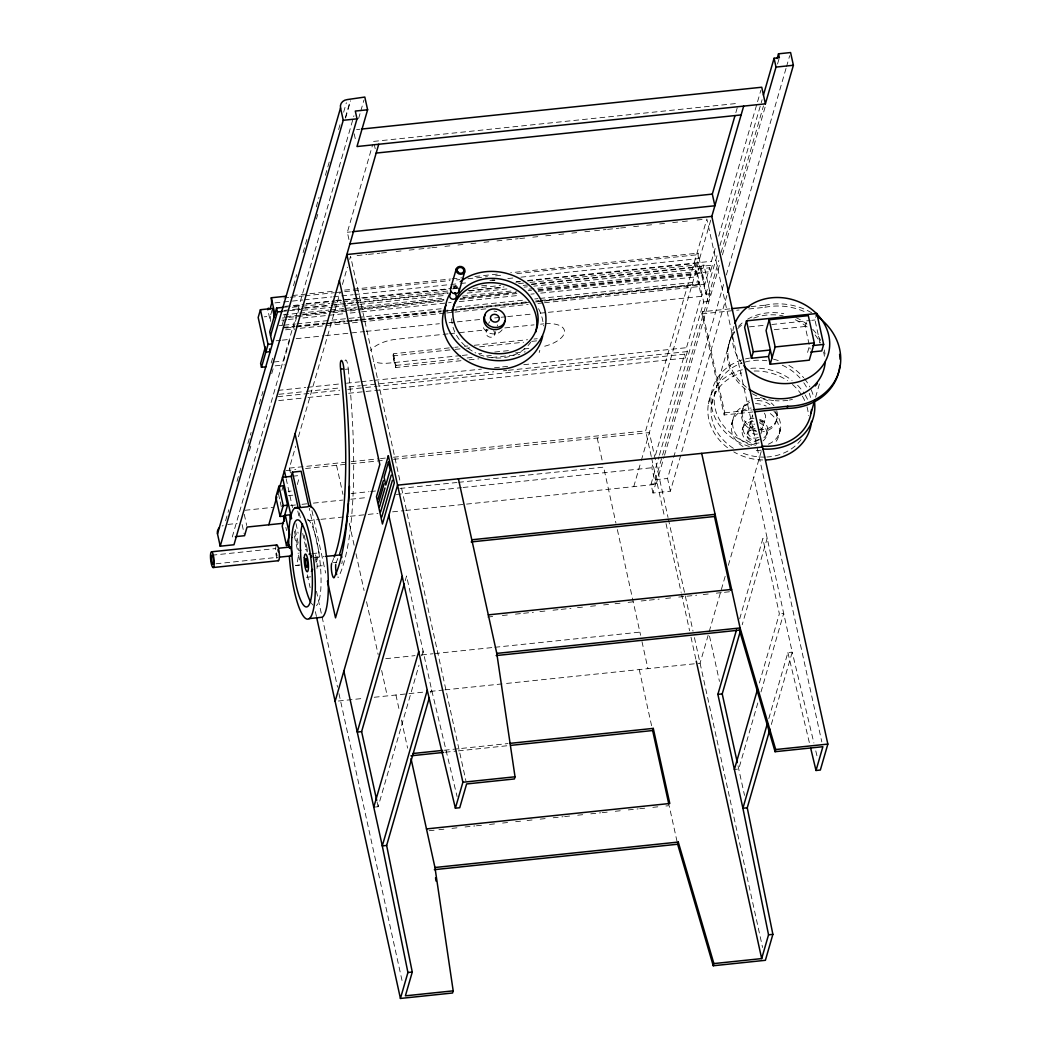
<?xml version="1.0" encoding="UTF-8"?>
<svg xmlns="http://www.w3.org/2000/svg" width="1051" height="1051" viewBox="0 0 1051 1051"><rect width="100%" height="100%" fill="white"/><g stroke="black" fill="none" stroke-linecap="round" stroke-linejoin="round"><path stroke-width="0.75" stroke-dasharray="5 3.75" d="M272.104 309.992L269.687 318.374L267.808 309.835M270.357 321.396L270.317 316.206L264.248 316.837M225.597 520.77L228.79 509.722M237.001 481.332L241.559 465.554M247.931 443.469L251.123 432.421M259.321 404.031L262.973 391.406M271.171 363.015L273.457 355.133M282.115 325.153L285.307 314.118M293.505 285.714L296.697 274.679M303.069 252.595L307.628 236.817M316.285 206.85L319.018 197.378M325.403 175.294L329.961 159.516M338.619 129.549L340.445 123.243M343.638 112.194L346.37 102.735M345.424 117.37L349.97 101.658M249.402 450.958L251.228 444.652M271.723 373.67L273.549 367.351M316.39 219.068L318.217 212.762M345.556 118.119L350.561 100.765M232.271 536.982L353.937 115.794M294.306 329.83L293.741 327.229L299.982 305.618L289.064 306.747M358.614 118.5L360.388 112.378M360.835 110.841L363.922 100.121M348.958 239.549L347.355 232.271L372.698 144.552M281.944 490.397L283.284 485.759M290.431 472.911L289.367 468.115L295.725 446.15M298.445 436.73L340.156 292.336M342.416 284.493L347.408 267.217M349.668 259.374L350.574 256.234L400.155 481.713M297.288 484.55L299.469 476.983M316.548 561.654L319.084 552.892L309.23 508.067M460.982 360.703L395.386 367.561L392.824 355.895L393.455 353.74L453.231 347.487M395.386 367.561L396.017 365.406L393.455 353.74M405.213 580.664L406.579 575.948L431.606 689.784L457.08 796.579M486.179 332.116L487.007 329.226M494.771 334.573L495.599 331.696M375.22 807.023L378.124 806.721L418.994 665.204M421.727 655.771L423.08 651.055L420.19 651.357M430.7 692.937L431.606 689.784M539.189 352.532L539.807 350.364M735.845 112.667L737.657 106.401M651.265 456.462L645.642 430.871L706.85 218.989L821.816 741.914M538.401 290.273L696.366 273.759L694.501 265.233L695 263.499L527.26 281.037M531.372 284.585L695.854 267.388L698.389 258.625L697.982 253.16L510.707 272.734M633.753 486.626L640.887 461.928M641.333 460.377L711.816 216.375M696.366 273.759L696.997 271.605L527.628 289.301M699.624 265.575L697.378 273.326L701.726 272.879L703.96 265.115L699.624 265.575L705.917 294.201L710.253 293.741L703.96 265.115M540.634 300.455L698.613 283.941L697.036 276.794L697.667 274.626L538.059 291.311M698.613 283.941L699.23 281.773L539.636 298.458M548.386 312.331L701.332 296.343L699.191 286.568L699.808 284.401L535.327 301.598M726.858 295.581L670.354 491.198L652.973 493.011L655.469 484.366L651.817 467.748L653.643 461.442M655.469 455.136L684.635 354.174L378.728 386.151M348.669 393.271L685.488 358.063L687.354 351.573L686.5 347.684L701.963 294.175M704.196 286.424L709.596 267.769L533.869 286.135M537.967 289.682L710.45 271.657L712.315 265.167L711.461 261.279L715.994 245.592M718.713 236.186L760.832 90.373M652.973 493.011L651.029 484.169L658.951 456.765M659.397 455.201L703.671 301.952L696.997 271.605M705.917 294.201L717.242 254.986M719.961 245.579L762.093 99.714M753.199 411.926L724.126 414.974L701.897 313.881L702.528 311.713L729.985 308.849M651.029 484.169L656.336 483.618L655.469 479.729L718.818 260.464M721.091 252.582L763.473 105.875M703.671 301.952L708.019 301.506L710.253 293.741M656.336 483.618L664.074 456.804M664.534 455.228L720.132 262.776M722.405 254.881L765.246 106.598M777.543 64.006L779.369 57.7M670.354 491.198L667.556 478.468L724.06 282.864M726.346 274.981L786.043 68.328M786.49 66.752L789.682 55.703M708.387 403.834L711.514 393.021M711.58 404.464L727.817 348.249M728.448 346.094L732.823 330.96M724.126 414.974L724.743 412.807L702.528 311.713M748.746 308.981L764.892 307.299L765.522 305.132A58.475 50.54 16.1 0 1 812.423 313.211M731.601 424.446L732.849 420.124M741.638 412.728L742.256 410.573M742.19 429.99L743.136 426.745M747.051 434.391L752.674 414.922A6.608 5.715 16.1 0 0 753.895 419.296M760.937 433.721L765.614 417.51M725.164 576.329L700.071 663.207L503.705 683.728M728.343 565.32L761.213 451.536M766.731 434.878L767.664 431.633M776.65 419.704L777.28 417.536M809.125 344.413L805.184 326.467L806.524 321.829M779.198 433.918L780.446 429.596M820.069 343.178L814.972 319.99L815.721 317.402M807.575 352.387L809.454 345.91L810.137 349.011M739.681 618.894L762.842 538.703L767.191 538.243L742.203 624.728M815.602 397.173L820.122 381.526M759.374 682.992L779.356 613.81L762.842 538.703M757.81 702.974L738.735 769.017L734.386 769.477M760.99 691.965L783.704 613.35L779.356 613.81M768.807 718.608L787.882 652.579L792.218 652.119L813.894 742.952M771.329 724.454L792.218 652.119L753.777 477.272M331.958 562.758L333.653 558.488M335.952 563.139A7.685 1.642 84 0 1 336.307 562.298L338.553 556.61M356.591 129.588L359.849 129.247M373.604 141.412L738.564 103.261M347.355 232.271L350.614 231.929M357.09 255.551L366.852 254.539M368.481 254.368L379.858 253.173M381.487 253.002L389.619 252.161M396.135 251.478L401.009 250.966M409.141 250.112L417.273 249.258M418.902 249.1L430.293 247.905M431.922 247.734L438.425 247.051M444.941 246.368L451.444 245.698M457.947 245.014L464.45 244.331M470.966 243.648L477.469 242.978M483.972 242.295L488.86 241.783M496.992 240.929L505.124 240.075M506.753 239.917L518.143 238.722M519.772 238.551L526.275 237.868M532.778 237.184L539.294 236.514M545.797 235.831L552.3 235.148M558.817 234.465L565.32 233.795M571.823 233.112L576.71 232.599M584.842 231.745L592.974 230.892M594.603 230.734L605.993 229.538M607.609 229.368L619 228.172M620.629 228.001L627.132 227.331M633.648 226.648L640.151 225.965M646.654 225.282L653.17 224.612M659.673 223.929L664.547 223.416M672.693 222.562L680.825 221.708M682.441 221.551L690.586 220.697M697.089 220.014L703.592 219.331M292.48 295.541L333.193 291.285M344.583 290.102L450.445 279.027M452.075 278.857L461.849 277.845M474.868 276.479L497.675 274.088M283.875 297.972L288.762 297.459M290.391 297.288L303.424 295.935M305.053 295.765L334.363 292.69M335.992 292.533L449.986 280.604M456.502 279.934L459.76 279.592M467.905 278.738L487.441 276.689M495.586 275.848L503.731 274.994M516.764 273.628L697.536 254.736M274.955 302.885L302.649 299.995M304.278 299.824L331.958 296.921M333.587 296.75L340.104 296.08M341.733 295.909L353.136 294.714M354.752 294.543L449.211 284.663M450.84 284.493L458.985 283.652M460.614 283.481L467.13 282.798M489.924 280.407L494.811 279.894M507.843 278.541L514.359 277.858M520.876 277.175L698.389 258.625M306.314 303.634L333.968 300.744M335.597 300.573L451.129 288.486M452.758 288.329L457.632 287.816M516.212 281.694L519.47 281.353M527.602 280.499L711.461 261.279M284.598 306.393L304.146 304.356M305.775 304.186L335.085 301.125M336.714 300.954L447.463 289.38M453.966 288.697L457.224 288.355M481.66 285.793L488.176 285.123M515.857 282.22L520.744 281.707M284.387 307.247L287.514 306.918M292.244 307.286L300.389 306.432M302.018 306.261L329.699 303.371M331.328 303.2L341.102 302.176M342.731 302.005L354.121 300.822M355.75 300.652L448.58 290.943M473.016 288.394L500.696 285.491M518.616 283.625L523.503 283.113M530.006 282.43L694.501 265.233M303.91 307.864L329.948 305.132M331.577 304.961L354.358 302.583M355.987 302.412L448.724 292.717M468.247 290.68L504.046 286.936M531.714 284.046L712.315 265.167M283.823 310.452L303.371 308.416M305 308.245L332.681 305.355M334.31 305.184L345.713 303.989M347.342 303.818L358.746 302.622M360.375 302.452L448.317 293.255M469.482 291.048L503.679 287.475M523.227 285.425L529.743 284.755M283.52 311.306L286.555 310.991M289.59 310.676L300.836 309.493M302.819 310.281L332.103 307.22M333.732 307.05L446.005 295.318M467.156 293.111L507.83 288.854M524.094 287.159L527.352 286.818M283.336 314.84L297.998 313.316M299.627 313.145L328.937 310.071M330.566 309.914L343.598 308.547M345.227 308.377L356.631 307.181M358.26 307.01L444.573 297.985M462.479 296.119L512.967 290.838M302.044 314.341L331.328 311.28M332.957 311.109L358.995 308.39M360.611 308.219L445.23 299.377M463.123 297.512L516.816 291.889M528.206 290.707L531.464 290.365M285.977 316.666L443.942 300.152M460.233 298.445L515.594 292.664M282.377 318.046L287.265 317.533M288.894 317.363L326.349 313.448M332.865 312.764L443.601 301.19M459.891 299.482L516.895 293.518M281.747 320.2L286.634 319.688M288.263 319.517L296.408 318.663M302.924 317.993L343.638 313.737M350.154 313.053L359.928 312.029M361.557 311.858L451.129 302.491M459.261 301.65L519.522 295.344M530.926 294.149L534.184 293.807M540.7 293.137L697.036 276.794M279.067 325.705L282.325 325.363M283.954 325.193L295.344 323.997M296.973 323.826L441.919 308.679M456.581 307.142L524.975 299.995M534.749 298.97L538.007 298.629M283.323 327.347L294.727 326.165M296.356 325.994L324.036 323.091M330.553 322.421L345.214 320.883M346.843 320.713L358.233 319.517M359.862 319.346L441.289 310.833M442.918 310.662L527.615 301.821M535.747 300.967L539.005 300.625M282.903 327.991L294.293 326.795M295.922 326.625L325.245 323.563M326.874 323.393L344.781 321.514M351.297 320.831L359.442 319.99M361.071 319.819L440.868 311.477M447.384 310.794L528.811 302.281M285.938 328.043L293.741 327.229M296.421 326.953L324.076 324.063M325.705 323.892L345.24 321.842M346.856 321.685L358.246 320.489M359.876 320.319L441.236 311.819M442.865 311.648L527.471 302.793M535.603 301.952L704.827 284.256L697.982 253.16M285.53 329.804L293.676 328.95M300.192 328.28L445.125 313.119M446.754 312.948L453.27 312.278M454.899 312.108L485.838 308.863M500.499 307.339L528.18 304.435M537.954 303.424L542.841 302.911M544.471 302.741L699.191 286.568M276.177 340.787L280.775 340.301M282.299 340.143L289.958 339.342L283.704 360.966L272.932 362.096M296.185 338.698L323.839 335.808M325.468 335.637L364.526 331.551M366.155 331.38L439.371 323.721M449.132 322.71L455.648 322.026M457.264 321.856L484.931 318.965M494.693 317.941L499.58 317.428M501.196 317.257L506.083 316.758M507.712 316.587L533.737 313.855M540.253 313.185L546.756 312.502M448.028 333.863L396.082 339.289A24.593 11.206 -12.4 0 0 370.464 350.522M449.657 333.692L457.776 332.839M459.392 332.668L486.994 329.791M504.848 327.925L534.066 324.864M540.569 324.181L543.814 323.853M750.979 306.656L765.522 305.132M701.897 313.881L739.05 309.992M275.165 365.84L284.571 364.855M454.847 347.316L458.078 346.988M464.542 346.305L467.774 345.963M474.237 345.293L527.549 339.723M534.013 339.039L537.245 338.711M392.824 355.895L453.52 349.549M455.149 349.379L460.049 348.879M466.565 348.196L469.823 347.855M479.598 346.83L523.582 342.232M531.727 341.378L536.614 340.866M460.64 355.606L389.212 363.068A24.593 11.206 -12.4 0 1 373.328 361.36M462.269 355.435L468.759 354.752M478.494 353.74L481.752 353.399M494.732 352.046L510.97 350.351M523.95 348.985L528.824 348.472M749.429 326.848L763.814 325.337M771.802 324.509L810.176 320.489M811.779 320.332L814.972 319.99M345.359 369.321L348.249 369.006A7.685 1.642 84 0 0 346.791 361.294A7.685 1.642 84 0 0 344.964 361.137M396.017 365.406L459.024 358.811M467.104 357.971L473.567 357.301M486.495 355.947L491.342 355.435M515.568 352.9L525.264 351.888M469.127 359.849L478.901 358.838M491.934 357.471L519.628 354.581M774.219 329.699L805.184 326.467M278.095 390.381L305.762 387.491M307.391 387.32L339.933 383.917M346.436 383.234L359.455 381.868M361.084 381.71L372.474 380.515M374.103 380.344L481.489 369.111M494.509 367.758L501.012 367.075M502.641 366.904L509.144 366.221M523.792 364.697L686.5 347.684M278.949 394.27L304.987 391.55M306.616 391.379L340.787 387.806M348.919 386.952L360.309 385.756M361.938 385.586L493.734 371.818M503.495 370.793L506.753 370.451M508.382 370.28L687.354 351.573M277.845 396.7L339.683 390.236M347.815 389.382L364.093 387.674M365.722 387.504L377.099 386.321M278.712 400.589L301.479 398.198M307.996 397.514L340.537 394.125M724.743 412.807L752.214 409.943M289.367 468.115L344.689 462.335M351.192 461.652L378.846 458.761M380.475 458.591L385.349 458.078M393.481 457.238L645.642 430.871M286.03 470.559L295.804 469.534M305.578 468.523L344.689 464.437M351.205 463.754L385.415 460.167M393.56 459.326L649.36 432.578L668.029 517.46M292.664 476.221L299.916 475.472M288.302 491.356L291.193 491.053M288.473 495.625L292.809 495.179M351.087 493.563L369.019 491.684M370.648 491.513L375.535 491.001M399.971 488.452L456.988 482.488M458.617 482.317L603.629 467.156L615.952 523.214M245.041 510.274L272.695 507.383M290.601 505.518L295.476 505.005M301.992 504.322L306.866 503.81M313.382 503.127L342.665 500.066M350.798 499.225L367.075 497.517M396.358 494.456L461.442 487.651M463.071 487.48L651.817 467.748M227.831 524.436L237.119 523.464M655.469 479.729L667.556 478.468M307.89 520.692L319.294 519.509M320.923 519.339L348.617 516.435M350.246 516.264L366.549 514.57M368.178 514.399L377.953 513.374M392.614 511.837L404.018 510.641M405.647 510.471L655.469 484.366M211.934 555.217L275.467 548.569M216.046 563.77L277.95 557.293M311.845 553.641L319.084 552.892M314.958 557.424L317.862 557.122M314.459 557.595L324.233 556.583M295.699 565.425L300.034 564.978M296.29 565.438L299.18 565.136M333.403 562.6L336.307 562.298M317.244 566.226L325.403 565.372M306.419 577.275L310.768 576.828M487.69 617.042L495.849 616.188M502.378 615.505L508.92 614.822M515.45 614.139L521.979 613.456M523.608 613.285L533.409 612.26M539.938 611.577L546.467 610.894M553.01 610.211L559.539 609.527M561.168 609.357L570.969 608.332M577.498 607.649L584.028 606.966M590.557 606.282L597.099 605.599M603.629 604.916L608.529 604.404M615.058 603.721L621.588 603.038M628.117 602.354L634.646 601.671M641.176 600.988L647.718 600.305M649.347 600.134L659.148 599.109M665.677 598.426L672.206 597.743M678.736 597.06L685.265 596.377M686.907 596.219L696.695 595.194M703.237 594.511L709.767 593.828M716.296 593.145L722.825 592.462M724.467 592.291L730.997 591.608M385.73 658.688L415.053 655.627M421.569 654.944L432.986 653.748M434.615 653.577L493.261 647.455M494.89 647.285L639.901 632.124M338.369 701.017L364.434 698.284M374.209 697.273L407.368 693.805M408.997 693.634L423.698 692.097M430.227 691.413L443.286 690.047M444.928 689.876L502.076 683.899M444.258 750.23L507.948 743.569M445.269 752.227L456.699 751.031M458.328 750.861L508.947 745.566M429.123 830.737L437.282 829.883M438.924 829.712L445.453 829.029M451.983 828.346L458.512 827.663M465.041 826.979L474.842 825.955M476.471 825.784L483.013 825.101M489.543 824.418L496.072 823.734M502.601 823.051L509.131 822.368M515.66 821.685L520.56 821.173M527.09 820.503L533.632 819.819M540.161 819.136L546.691 818.453M553.22 817.77L563.021 816.745M564.65 816.574L571.179 815.891M577.722 815.208L584.251 814.525M590.78 813.842L600.581 812.817M602.21 812.646L608.739 811.963M615.269 811.28L621.811 810.597M628.34 809.914L638.141 808.889M639.77 808.718L646.299 808.035M652.829 807.352L659.358 806.669M665.9 805.986L669.159 805.644L677.645 844.229M815.786 750.913L817.31 757.285M787.882 652.579L809.546 743.399M709.596 267.769L710.45 271.657M701.726 272.879L708.019 301.506M695 263.499L695.854 267.388M684.635 354.174L685.488 358.063M709.504 636.065L719.462 681.403M738.025 765.824L744.528 795.384M668.37 519.063L693.029 631.178M694.435 637.576L762.579 947.516M651.62 458.052L664.626 517.223M666.032 523.621L681.153 592.383M681.508 593.986L689.587 630.771M690.993 637.169L695.92 659.555M597.218 438.031L602.959 464.095M617.357 529.625L640.598 635.303M641.99 641.649L647.928 668.659M639.244 669.566L651.62 725.847M374.248 144.329L375.207 148.703M354.187 133.819L355.934 141.767M393.245 355.855L395.807 367.522M401.561 488.111L465.908 780.762M395.938 695L399.367 710.634M401.429 720.014L407.617 748.154M336.543 465.278L342.941 494.417M349.287 523.24L354.568 547.269M355.974 553.667L364.066 590.504M366.536 601.711L378.163 654.563M381.658 670.485L387.241 695.907M377.059 801.926L378.124 806.721M311.95 510.641L325.665 573.045M299.22 512.888L300.665 519.325M304.159 535.222L307.299 549.673M316.443 591.253L337.542 687.196M338.947 693.594L402.231 981.437M297.788 511.036L299.193 517.434M302.714 533.448L306.577 551.052M286.161 478.744L292.506 507.567M296.027 523.582L298.129 533.199M307.286 574.831L310.111 587.64M315.392 611.669L316.443 616.477M295.239 529.678L298.392 543.998M294.425 531.359L298.615 550.448L307.299 549.542A29.625 6.332 84 0 1 307.234 551.867M294.372 535.957L298.248 553.562M298.589 555.164L299.653 559.973M278.515 494.009L279.908 500.368M280.262 501.958L281.3 506.74M285.846 527.405L286.555 530.584M244.266 514.333L246.709 525.461M242.124 524.567L244.213 534.118M776.728 410.757A17.88 15.45 16.1 0 1 766.77 428.861A17.88 15.45 16.1 0 1 744.436 420.781A17.88 15.45 16.1 0 1 749.218 400.799M754.71 398.763A17.88 15.45 16.1 0 1 773.983 405.725M775.599 411.611A17.88 15.45 16.1 0 1 762.698 431.738M756.562 431.475A17.88 15.45 16.1 0 1 741.559 416.8A17.88 15.45 16.1 0 1 752.634 401.259M757.114 400.576A17.88 15.45 16.1 0 1 770.133 404.753M762.75 459.957A52.445 45.324 16.1 0 1 733.756 451.877M727.515 447.7A52.445 45.324 16.1 0 1 708.637 402.533A52.445 45.324 16.1 0 1 743.477 369.466M750.821 368.349A52.445 45.324 16.1 0 1 792.034 380.409M797.591 385.283A52.445 45.324 16.1 0 1 804.291 393.56M805.145 394.913A52.445 45.324 16.1 0 1 808.061 400.523M792.454 399.38A49.187 42.513 16.1 0 1 789.419 400.037M787.869 400.3A49.187 42.513 16.1 0 1 775.244 400.707M773.641 400.549A49.187 42.513 16.1 0 1 752.385 393.757M745.75 389.395A49.187 42.513 16.1 0 1 734.688 332.261M737.841 328.543A49.187 42.513 16.1 0 1 743.28 323.787M753.738 318.125A49.187 42.513 16.1 0 1 783.126 315.865M795.357 319.78A49.187 42.513 16.1 0 1 808.679 328.254M815.116 334.941A49.187 42.513 16.1 0 1 820.03 342.508M823.616 352.032A49.187 42.513 16.1 0 1 824.391 356.236M755.774 445.217A49.187 42.513 16.1 0 1 714.719 406.251A49.187 42.513 16.1 0 1 742.045 363.002M744.962 362.096A49.187 42.513 16.1 0 1 766.849 360.729M782.233 365.183A49.187 42.513 16.1 0 1 800.021 378.018M803.805 382.761A49.187 42.513 16.1 0 1 806.918 387.911M809.257 393.271A49.187 42.513 16.1 0 1 810.505 397.436M315.247 558.423A4.467 0.959 84 0 1 316.049 562.495M760.32 419.494A12.52 10.825 16.1 0 1 762.79 438.464M759.965 439.66A12.52 10.825 16.1 0 1 743.372 431.028A12.52 10.825 16.1 0 1 753.974 418.232M764.392 413.135A6.608 5.715 16.1 0 1 759.899 421.99M757.521 434.05A5.82 5.019 16.1 0 1 749.81 430.043A5.82 5.019 16.1 0 1 754.736 424.105M760.753 427.691A5.82 5.019 16.1 0 1 761.095 430.319M758.362 437.334A6.608 5.715 16.1 0 1 748.115 433.393A6.608 5.715 16.1 0 1 755.419 426.798M749.402 446.517A52.445 45.324 16.1 0 1 710.962 399.616A52.445 45.324 16.1 0 1 749.508 358.102M773.444 359.153A52.445 45.324 16.1 0 1 780.722 361.478M788.907 365.42A52.445 45.324 16.1 0 1 803.673 377.716M804.58 378.82A52.445 45.324 16.1 0 1 809.835 386.886M811.175 389.724A52.445 45.324 16.1 0 1 813.658 397.055M773.93 411.296A24.291 20.994 16.1 0 1 765.509 445.19M751.596 445.243A24.291 20.994 16.1 0 1 732.586 423.566A24.291 20.994 16.1 0 1 750.782 403.899M755.446 403.597A24.291 20.994 16.1 0 1 766.205 406.067M770.344 413.595A24.291 20.994 16.1 0 1 774.259 443.653M761.266 450.156A24.291 20.994 16.1 0 1 753.436 450.183M743.044 446.53A24.291 20.994 16.1 0 1 731.719 423.776A24.291 20.994 16.1 0 1 751.084 408.024M342.166 560.892A4.467 0.959 84 0 1 341.693 563.678M746.381 387.241A49.187 42.513 16.1 0 1 734.373 331.42M738.459 326.388A49.187 42.513 16.1 0 1 743.911 321.632M747.589 319.215A49.187 42.513 16.1 0 1 783.744 313.697M795.975 317.612A49.187 42.513 16.1 0 1 806.892 324.115M812.712 329.318A49.187 42.513 16.1 0 1 821.921 342.994M824.234 349.878A49.187 42.513 16.1 0 1 825.022 354.082M452.915 286.174A4.48 3.876 16.1 0 1 457.343 286.739M759.242 419.756A6.608 5.715 16.1 0 1 760.543 429.767M755.695 430.503A6.608 5.715 16.1 0 1 750.151 425.077A6.608 5.715 16.1 0 1 754.237 419.336M764.892 307.299A58.475 50.54 16.1 0 1 806.051 312.344M493.55 330.75A4.467 3.862 16.1 0 1 493.379 336.491A4.467 3.862 16.1 0 1 486.902 335.4A4.467 3.862 16.1 0 1 488.19 329.843M741.901 363.449A49.187 42.513 16.1 0 1 733.913 326.322M759.387 422.738A12.52 10.825 16.1 0 1 761.857 441.709M759.019 442.905A12.52 10.825 16.1 0 1 742.151 432.841A12.52 10.825 16.1 0 1 756.273 421.74M545.364 323.708A24.593 11.206 -12.4 0 1 564.492 332.09A24.593 11.206 -12.4 0 1 543.236 346.58M315.471 554.862A8.907 1.905 84 0 1 316.614 570.128M298.208 556.977A29.625 6.332 84 0 1 295.397 565.346M801.085 439.633A49.187 42.513 16.1 0 1 766.941 457.014M765.364 457.08A49.187 42.513 16.1 0 1 740.429 452.114M733.401 448.33A49.187 42.513 16.1 0 1 711.291 406.527A49.187 42.513 16.1 0 1 741.835 372.908M754.171 371.029A49.187 42.513 16.1 0 1 787.475 380.659M792.441 384.469A49.187 42.513 16.1 0 1 801.532 394.834M802.333 396.109A49.187 42.513 16.1 0 1 805.053 401.364M807.01 406.855A49.187 42.513 16.1 0 1 808.442 415.657M758.651 439.607A6.608 5.715 16.1 0 1 749.928 440.238A6.608 5.715 16.1 0 1 747.773 432.539A6.608 5.715 16.1 0 1 756.129 430.555M222.116 525.986A8.631 7.462 16.1 0 1 223.154 525.671M313.093 605.153A43.787 9.367 84 0 1 311.306 602.998M307.431 519.168A43.787 9.367 84 0 1 320.016 561.628A43.787 9.367 84 0 1 316.39 605.521M502.155 329.791A10.589 9.144 16.1 0 1 490.449 333.495A10.589 9.144 16.1 0 1 482.488 324.155M488.676 323.458A4.467 3.862 16.1 0 1 489.779 321.777M497.399 324.93A4.467 3.862 16.1 0 1 497.268 325.928M492.013 280.131A51 44.076 16.1 0 1 494.929 280.354M538.559 308.692A51 44.076 16.1 0 1 543.406 325.876M348.249 369.006A214.903 45.955 84 0 1 338.987 576.132M338.645 577.052A7.685 1.642 84 0 1 337.699 577.038M530.755 342.258A43.052 37.205 16.1 0 1 528.049 345.569M524.935 348.551A43.052 37.205 16.1 0 1 485.523 356.552M483.972 356.144A43.052 37.205 16.1 0 1 475.013 352.597M472.241 351.06A43.052 37.205 16.1 0 1 451.588 318.151M277.149 555.94A4.467 0.959 84 0 1 276.558 552.773M276.847 558.331A7.922 1.695 84 0 1 275.782 547.19M494.023 311.122A10.589 9.144 16.1 0 1 496.742 311.582M453.415 287.081A3.35 2.903 16.1 0 1 457.382 288.066M452.942 289.117A51 44.076 16.1 0 1 457.96 283.652"/><path stroke-width="1.5" d="M274.534 317.481L272.551 308.442L260.425 309.717L258.178 317.481L265.798 352.111L270.133 351.665L269.542 348.932M267.808 309.835L268.32 308.101M285.964 296.224L271.303 297.761L271.697 303.227L270.015 309.073M265.338 347.027L260.622 363.383L261.476 367.272L266.021 366.799M282.837 307.404L276.597 308.061L269.726 331.84L272.38 343.9L268.031 344.36L261.476 367.272M270.58 335.729L277.451 311.95L276.597 308.061M367.614 109.777L355.304 111.064L357.025 118.842L233.979 544.76L220.211 546.205L217.504 533.882L340.537 107.964A8.631 7.462 16.1 0 1 347.277 99.582L364.815 97.06L367.614 109.777L356.985 146.536L765.391 103.839L776.019 67.093L774.075 58.252L779.369 57.7L778.515 53.811L790.588 52.55L793.387 65.267L727.765 292.428M220.211 546.205L343.243 120.287L340.537 107.964M278.935 486.219L275.822 497.031L280.091 516.475L284.44 516.015L287.567 505.203L283.284 485.759L278.935 486.219L283.218 505.662L280.091 516.475M268.793 524.777L276.82 496.992M277.714 493.891L378.715 144.263M298.208 508.185L291.219 476.379L292.441 472.149L301.138 471.242L308.876 506.464M290.667 519.312L289.682 514.832L285.333 515.292L282.207 526.091L286.489 545.535L289.38 545.233M286.489 545.535L289.603 534.723L285.333 515.292M377.913 499.435L383.365 480.57M378.636 502.72L384.088 483.867M379.542 506.832L384.981 487.979M380.646 511.85L391.261 475.105M381.789 517.039L392.404 480.294M450.669 288.263L456.292 268.806M335.111 701.359L397.567 485.155L762.527 447.003M459.077 291.363L464.7 271.907A4.48 3.876 16.1 0 0 459.642 266.455A4.48 3.876 16.1 0 0 457.159 272.695A4.48 3.876 16.1 0 0 464.7 271.907M402.231 576.395L357.261 732.074L361.61 731.614L404.307 583.804M373.775 807.168L418.745 651.502M388.817 515.424L427.258 690.244L382.288 845.91L407.919 972.503L400.431 998.45L452.561 992.998L453.191 990.843L434.956 867.495L411.02 758.612M453.191 990.843L405.397 995.836L412.268 972.057L386.637 845.451L429.334 697.654M458.394 478.796L496.781 653.394L515.029 776.794L514.399 778.962L466.605 783.954L459.734 807.733L455.385 808.193L462.887 782.246L346.856 254.526L711.816 216.375L743.674 106.112M349.917 243.924L714.877 205.773L712.315 194.107L734.938 115.794M763.446 95.01L774.075 58.252M777.149 58.541L778.515 53.811M810.728 352.059L821.777 350.916L823.642 344.426L816.85 313.5L746.499 320.857L744.633 327.347L751.426 358.26L768.478 356.486L770.357 349.996L753.304 351.783L751.426 358.26M768.478 356.486L770.186 364.25L809.296 360.165L814.289 342.876L808.298 315.655L769.201 319.74L766.074 330.553L772.065 357.774M668.804 804.041L652.645 730.537L653.275 728.382L509.577 743.399M730.642 590.005L714.483 516.501L715.1 514.333L471.794 539.78M770.186 364.25L775.178 346.961L769.201 319.74M754.815 411.769L787.12 408.379L787.751 406.225A58.475 50.54 16.1 0 0 838.212 373.722A58.475 50.54 16.1 0 0 819.071 317.73M816.101 316.101L816.85 313.5M769.963 729.171L747.248 807.785L772.879 934.352L765.391 960.299L713.248 965.751L713.879 963.583L761.673 958.591L768.544 934.812L742.912 808.245L717.872 694.369L736.501 629.904M713.248 965.751L677.645 844.229L678.263 842.061L434.956 867.495M711.816 216.375L827.846 744.095L820.345 770.041L816.01 770.488L822.88 746.709L775.086 751.701L739.457 630.127L740.088 627.959L701.7 453.362M737.329 762.632L722.221 693.91L740.39 631.02M811.083 412.833L814.696 400.313M734.386 769.477L757.548 689.285M767.44 723.338L742.912 808.245L747.248 807.785M775.086 751.701L775.704 749.547L740.088 627.959L496.781 653.394M334.218 557.056L335.335 554.205A199.716 42.71 84 0 0 342.665 390.538L340.616 369.177A7.685 1.642 84 0 1 341.417 360.427A7.685 1.642 84 0 1 343.913 369.466A214.903 45.955 84 0 1 334.638 576.592A7.685 1.642 84 0 1 332.103 574.214A7.685 1.642 84 0 1 331.604 563.599M776.019 67.093L793.387 65.267M343.243 120.287L357.025 118.842M361.478 129.076L761.739 87.233L765.391 103.839M376.166 153.078L741.126 114.927M352.243 231.759L712.315 194.107M277.451 311.95L282.01 311.464M731.601 308.679L749.363 306.826M340.616 369.177L343.519 368.875M775.178 346.961L814.289 342.876M812.607 345.582L823.642 344.426M753.83 409.772L787.751 406.225M291.219 476.379L282.535 477.285L291.626 518.642M283.218 505.662L287.567 505.203M294.7 508.132L307.733 506.779A56.137 12.008 84 0 1 326.138 553.654A56.137 12.008 84 0 1 322.342 617.226L309.309 618.592M283.455 523.253L247.064 527.05L244.568 535.708L235.345 536.667M211.593 551.788L276.768 544.97M278.725 548.228L290.129 547.032M279.579 557.122L290.982 555.94M213.117 567.54A7.922 1.695 84 0 0 213.458 555.834A7.922 1.695 84 0 0 210.489 555.611A7.922 1.695 84 0 0 213.117 567.54L278.279 560.722M325.863 556.413L340.524 554.875M471.176 541.935L714.483 516.501M488.308 614.874L731.614 589.44M496.151 655.561L739.457 630.127M717.872 694.369L722.221 693.91M413.227 753.475L442.629 750.401M410.98 755.8L443.64 752.398M510.589 745.395L652.645 730.537M462.887 782.246L515.029 776.794M775.704 749.547L827.846 744.095M426.483 828.924L669.789 803.49L653.275 728.382M386.637 845.451L382.288 845.91L343.848 671.09M434.339 869.663L677.645 844.229M407.919 972.503L412.268 972.057M768.544 934.812L772.879 934.352M678.263 842.061L713.879 963.583M810.689 748.181L816.01 770.488M427.258 690.244L455.385 808.193M746.499 320.857L753.304 351.783M696.274 661.145L761.673 958.591M339.368 280.472L379.818 464.489L335.519 617.857L327.426 581.045M271.303 297.761L275.06 314.866M361.61 731.614L376.718 800.323M295.068 433.827L311.241 507.436M260.425 309.717L268.031 344.36M292.441 472.149L300.192 507.37M284.401 470.73L285.806 477.141M316.798 618.08L400.431 998.45M283.402 516.277L284.453 521.046M435.534 877.782L436.02 881.027M309.112 554.337A8.907 1.905 84 0 1 310.57 554.205M311.122 555.322A8.907 1.905 84 0 1 311.635 556.925M312.581 569.379A8.907 1.905 84 0 1 311.359 571.258M839.88 365.538A58.475 50.54 16.1 0 1 787.12 408.379M839.591 354.41A58.475 50.54 16.1 0 1 840.051 359.206M288.854 547.571A56.137 12.008 84 0 1 306.183 522.57A56.137 12.008 84 0 1 311.411 615.768A56.137 12.008 84 0 1 289.393 557.122M811.477 409.68A49.187 42.513 16.1 0 1 762.133 446.11M455.503 294.543A3.35 2.903 16.1 0 1 455.398 298.497A3.35 2.903 16.1 0 1 450.918 298.431A3.35 2.903 16.1 0 1 450.248 294.477M340.314 555.204A4.467 0.959 84 0 1 341.811 557.49M734.991 323.314A49.187 42.513 16.1 0 1 804.843 304.751A49.187 42.513 16.1 0 1 818.598 370.438A49.187 42.513 16.1 0 1 743.872 365.774M817.323 383.418A49.187 42.513 16.1 0 1 815.274 385.94M814.486 401.535A52.445 45.324 16.1 0 1 762.842 449.013M811.53 421.346A52.445 45.324 16.1 0 1 765.745 459.931M825.219 362.109A49.187 42.513 16.1 0 1 797.683 395.846A49.187 42.513 16.1 0 1 748.929 389.08M455.517 292.73A3.35 2.903 16.1 0 1 454.649 292.717M217.504 533.882A8.631 7.462 16.1 0 1 219.475 527.589M504.703 320.923A10.589 9.144 16.1 0 1 491.697 329.173A10.589 9.144 16.1 0 1 485.05 315.274M460.233 281.734A51 44.076 16.1 0 1 542.973 304.199A51 44.076 16.1 0 1 491.487 360.151A51 44.076 16.1 0 1 451.26 291.482M542.684 335.978A51 44.076 16.1 0 1 479.23 366.589A51 44.076 16.1 0 1 445.952 305.21M336.675 574.647A7.685 1.642 84 0 1 335.716 564.532M349.484 486.429A199.716 42.71 84 0 1 348.577 501.485M348.459 502.93A199.716 42.71 84 0 1 339.683 553.759M452.101 311.648A43.052 37.205 16.1 0 1 452.836 308.495M453.323 306.958A43.052 37.205 16.1 0 1 505.36 284.874A43.052 37.205 16.1 0 1 535.603 332.247M289.577 548.294A4.467 0.959 84 0 1 290.851 548.123A4.467 0.959 84 0 1 291.6 554.1A4.467 0.959 84 0 1 290.444 555.309M310.623 601.881A43.787 9.367 84 0 1 301.361 563.283A43.787 9.367 84 0 1 302.517 523.753M276.019 545.955A7.922 1.695 84 0 1 279.132 551.946A7.922 1.695 84 0 1 277.819 560.433M277.911 549.752A4.467 0.959 84 0 1 278.357 551.762M458.853 288.368A4.48 3.876 16.1 0 1 454.571 293.702A4.48 3.876 16.1 0 1 451.194 287.383M388.331 455.7L376.468 496.781L382.446 524.002L394.322 482.921L388.331 455.7M388.45 462.125L384.088 477.259L385.796 485.036L390.157 469.902L388.45 462.125M457.421 296.868L454.085 304.173A43.052 37.205 16.1 0 0 503.679 353.491A43.052 37.205 16.1 0 0 529.927 296.29A43.052 37.205 16.1 0 0 458.144 295.318L457.421 296.868M305.315 560.262A4.467 0.959 84 0 0 306.682 567.33A4.467 0.959 84 0 0 307.05 561.129A4.467 0.959 84 0 0 305.315 560.262M304.278 557.647A8.907 1.905 84 0 0 307.01 571.718A8.907 1.905 84 0 0 307.746 559.355A8.907 1.905 84 0 0 304.278 557.647M291.85 537.508A43.787 9.367 84 0 0 305.263 606.65A43.787 9.367 84 0 0 308.889 545.929A43.787 9.367 84 0 0 291.85 537.508M491.053 319.964A4.467 3.862 16.1 0 0 498.726 320.358A4.467 3.862 16.1 0 0 494.758 314.302A4.467 3.862 16.1 0 0 491.053 319.964M485.864 322.368A10.589 9.144 16.1 0 0 504.02 323.314A10.589 9.144 16.1 0 0 494.64 308.955A10.589 9.144 16.1 0 0 485.864 322.368M211.304 557.372A4.467 0.959 84 0 0 212.788 564.111A4.467 0.959 84 0 0 212.985 557.503A4.467 0.959 84 0 0 211.304 557.372M458 272.117A3.35 2.903 16.1 0 0 463.636 271.526A3.35 2.903 16.1 0 0 459.852 267.44A3.35 2.903 16.1 0 0 458 272.117"/></g></svg>
